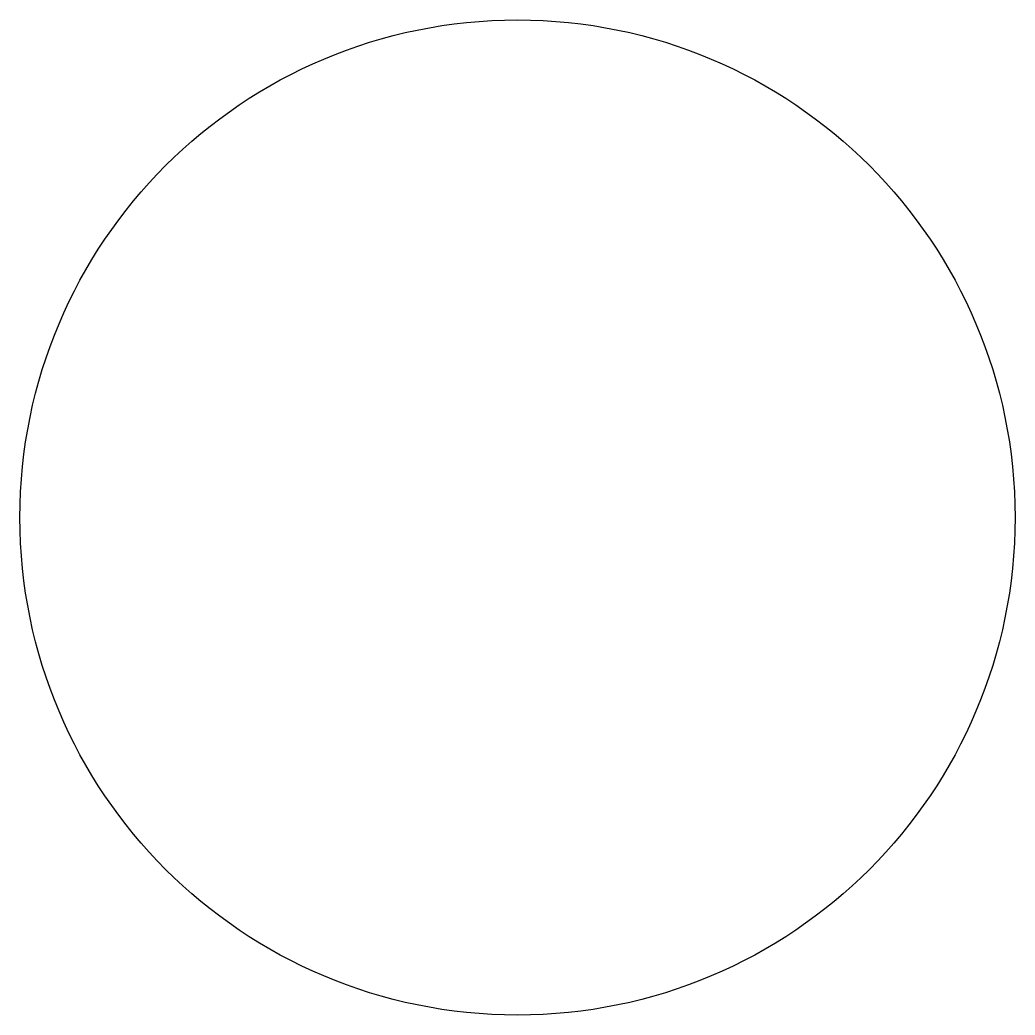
# Model space of a CAD drawing. Units: millimetres on the paper. Extents: x -6 to 12, y -4 to 14.
import ezdxf

# ---------------------------------------------------------------- set-up
doc = ezdxf.new("R2010")
doc.units = ezdxf.units.MM
doc.layers.add('0-0_0', color=4, linetype='Continuous')

msp = doc.modelspace()

# ---------------------------------------------------------------- linework, layer by layer
at = {"layer": '0-0_0'}
msp.add_circle((3, 5), 9, dxfattribs=at)

doc.saveas('drawing.dxf')
